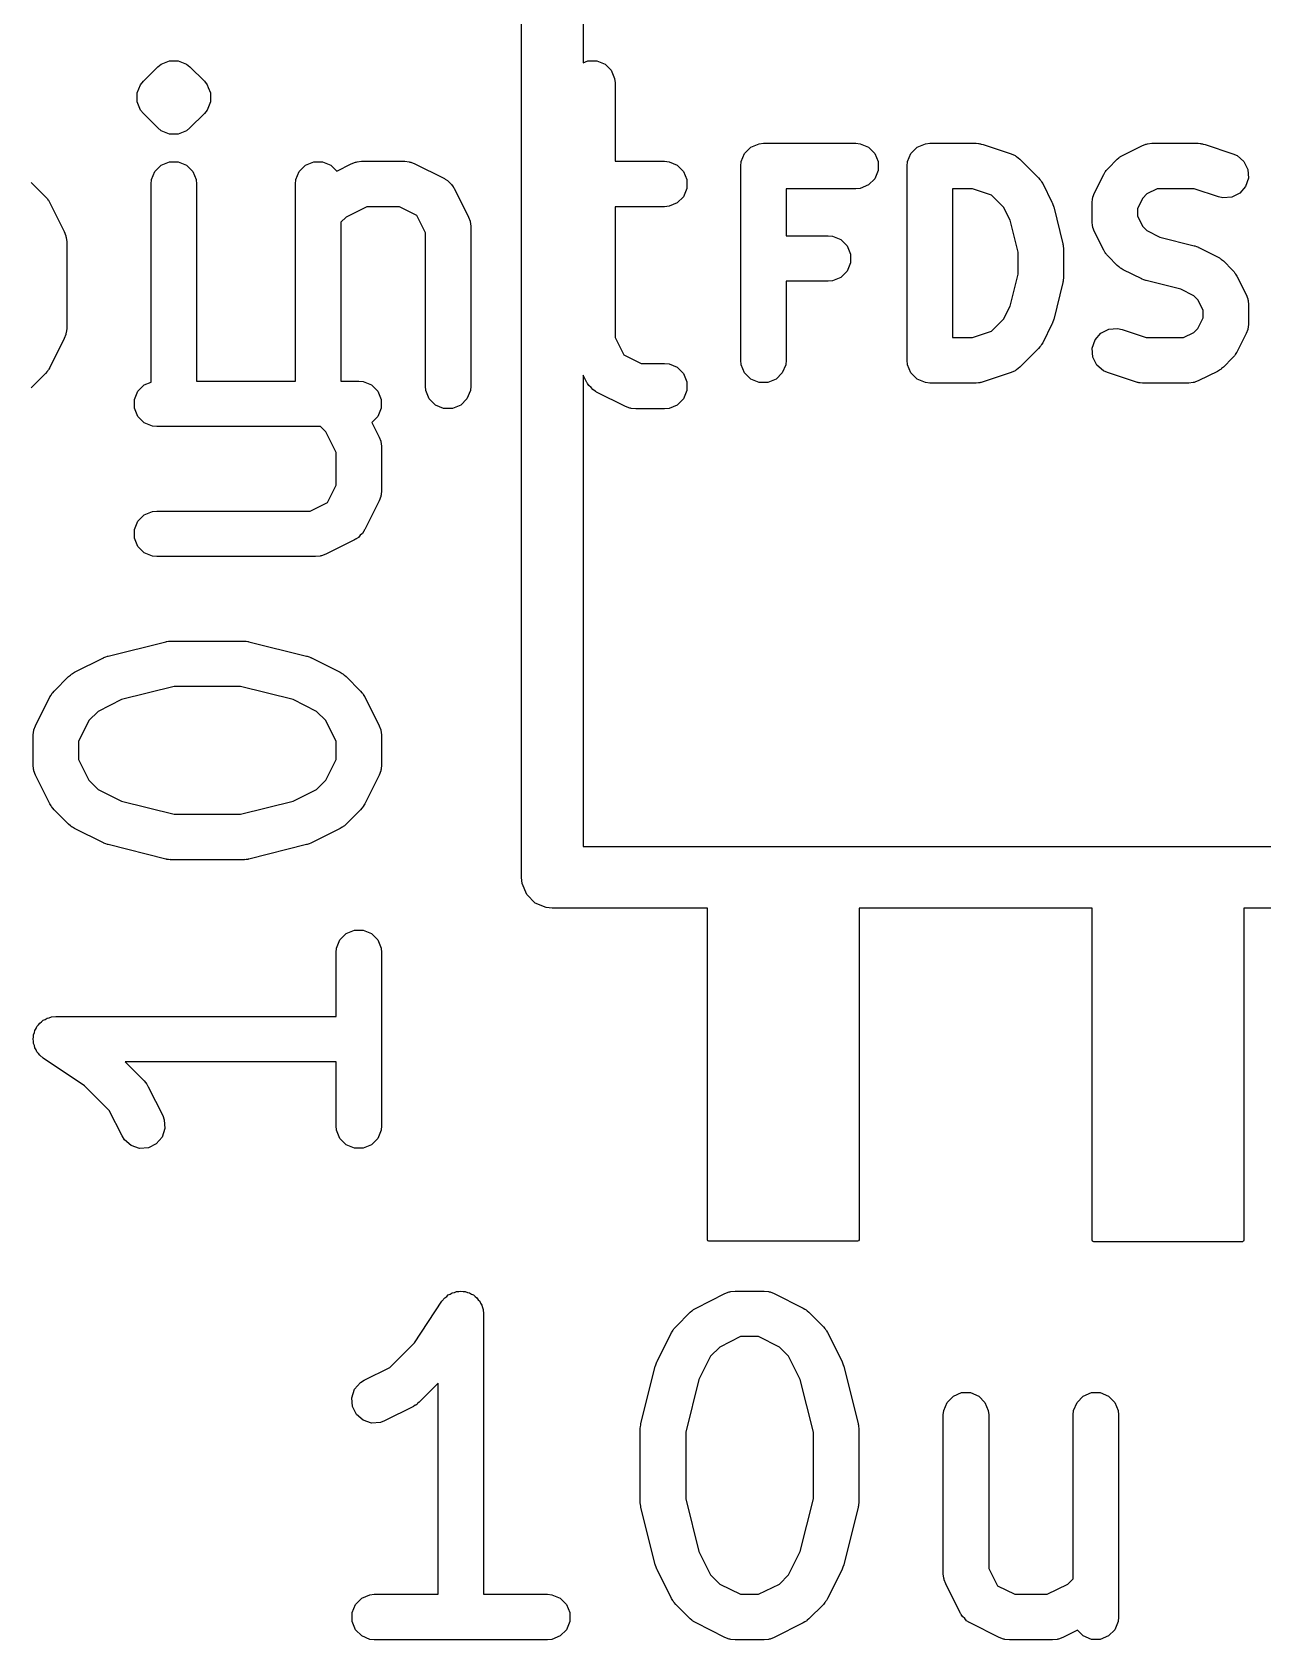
# Model space of a CAD drawing. Extents: x 0.58 to 7.69, y -5.21 to -0.56.
# Drawn here: x 6.1211 to 6.281, y -1.2827 to -1.0739 of the extents above; entities that cross this region are included whole.
import ezdxf

# ---------------------------------------------------------------- set-up
doc = ezdxf.new("R2010")
doc.units = 0
doc.header["$MEASUREMENT"] = 0
doc.layers.add('BLACK', color=7, linetype='CONTINUOUS')

msp = doc.modelspace()

# ---------------------------------------------------------------- linework, layer by layer
at = {"layer": 'BLACK', "linetype": 'CONTINUOUS'}
for p, q in [((6.1847, -1.18366), (6.1847, -1.03366)), ((6.1927, -1.03766), (6.1927, -1.07787)), ((6.13558, -1.08029), (6.13745, -1.07842)), ((6.13745, -1.07842), (6.1379, -1.07805)), ((6.1379, -1.07805), (6.13896, -1.07761)), ((6.13896, -1.07761), (6.14011, -1.07761)), ((6.14011, -1.07761), (6.14011, -1.07761)), ((6.14011, -1.07761), (6.14118, -1.07805)), ((6.14118, -1.07805), (6.14163, -1.07842)), ((6.14163, -1.07842), (6.1435, -1.08029)), ((6.1927, -1.07787), (6.19333, -1.07761)), ((6.19333, -1.07761), (6.19448, -1.07761)), ((6.19448, -1.07761), (6.19555, -1.07805)), ((6.19555, -1.07805), (6.19636, -1.07886)), ((6.19636, -1.07886), (6.1968, -1.07993)), ((6.13477, -1.0818), (6.13521, -1.08074)), ((6.13521, -1.08074), (6.13558, -1.08029)), ((6.1435, -1.08029), (6.14387, -1.08074)), ((6.14387, -1.08074), (6.14401, -1.08108)), ((6.14401, -1.08108), (6.14431, -1.0818)), ((6.1968, -1.07993), (6.19686, -1.0805)), ((6.19686, -1.0805), (6.19686, -1.09068)), ((6.13477, -1.08296), (6.13477, -1.0818)), ((6.13521, -1.08402), (6.13477, -1.08296)), ((6.14431, -1.08296), (6.14387, -1.08402)), ((6.14431, -1.0818), (6.14431, -1.08296)), ((6.13558, -1.08447), (6.13521, -1.08402)), ((6.13745, -1.08634), (6.13558, -1.08447)), ((6.1435, -1.08447), (6.14163, -1.08634)), ((6.14387, -1.08402), (6.1435, -1.08447)), ((6.1379, -1.08671), (6.13745, -1.08634)), ((6.13896, -1.08715), (6.1379, -1.08671)), ((6.14011, -1.08715), (6.13896, -1.08715)), ((6.13896, -1.08715), (6.13896, -1.08715)), ((6.14118, -1.08671), (6.14011, -1.08715)), ((6.14011, -1.08715), (6.14011, -1.08715)), ((6.14163, -1.08634), (6.14118, -1.08671)), ((6.21323, -1.09072), (6.21367, -1.08965)), ((6.21367, -1.08965), (6.21449, -1.08884)), ((6.21449, -1.08884), (6.21555, -1.0884)), ((6.21555, -1.0884), (6.21613, -1.08834)), ((6.21613, -1.08834), (6.22814, -1.08834)), ((6.22814, -1.08834), (6.22871, -1.0884)), ((6.22871, -1.0884), (6.22978, -1.08884)), ((6.22978, -1.08884), (6.23059, -1.08965)), ((6.23059, -1.08965), (6.23103, -1.09072)), ((6.23485, -1.09072), (6.23529, -1.08965)), ((6.23529, -1.08965), (6.23611, -1.08884)), ((6.23611, -1.08884), (6.23717, -1.0884)), ((6.23717, -1.0884), (6.23775, -1.08834)), ((6.23775, -1.08834), (6.24375, -1.08834)), ((6.24375, -1.08834), (6.24405, -1.08837)), ((6.24405, -1.08837), (6.24412, -1.08837)), ((6.24412, -1.08837), (6.24423, -1.08839)), ((6.24423, -1.08839), (6.24433, -1.0884)), ((6.24433, -1.0884), (6.2444, -1.08843)), ((6.2444, -1.08843), (6.24469, -1.08849)), ((6.24469, -1.08849), (6.24829, -1.08969)), ((6.24829, -1.08969), (6.24882, -1.08993)), ((6.26285, -1.08986), (6.26526, -1.08865)), ((6.26526, -1.08865), (6.2658, -1.08845)), ((6.2658, -1.08845), (6.2659, -1.08844)), ((6.2659, -1.08844), (6.266, -1.0884)), ((6.266, -1.0884), (6.26658, -1.08834)), ((6.26658, -1.08834), (6.27258, -1.08834)), ((6.27258, -1.08834), (6.27287, -1.08837)), ((6.27287, -1.08837), (6.27295, -1.08837)), ((6.27295, -1.08837), (6.27305, -1.08839)), ((6.27305, -1.08839), (6.27316, -1.0884)), ((6.27316, -1.0884), (6.27323, -1.08843)), ((6.27323, -1.08843), (6.27352, -1.08849)), ((6.27352, -1.08849), (6.27712, -1.08969)), ((6.27712, -1.08969), (6.27765, -1.08993)), ((6.13708, -1.09199), (6.1379, -1.09117)), ((6.1379, -1.09117), (6.13896, -1.09073)), ((6.13896, -1.09073), (6.14011, -1.09073)), ((6.14011, -1.09073), (6.14118, -1.09117)), ((6.14118, -1.09117), (6.14199, -1.09199)), ((6.15583, -1.09199), (6.15665, -1.09117)), ((6.15665, -1.09117), (6.15771, -1.09073)), ((6.15771, -1.09073), (6.15886, -1.09073)), ((6.15886, -1.09073), (6.15993, -1.09117)), ((6.15993, -1.09117), (6.16069, -1.09194)), ((6.16069, -1.09194), (6.16259, -1.09099)), ((6.16259, -1.09099), (6.16313, -1.09078)), ((6.16313, -1.09078), (6.16324, -1.09077)), ((6.16324, -1.09077), (6.16333, -1.09073)), ((6.16333, -1.09073), (6.16391, -1.09068)), ((6.16391, -1.09068), (6.16954, -1.09068)), ((6.16954, -1.09068), (6.17011, -1.09073)), ((6.17011, -1.09073), (6.17021, -1.09077)), ((6.17021, -1.09077), (6.17031, -1.09078)), ((6.17031, -1.09078), (6.17086, -1.09099)), ((6.17086, -1.09099), (6.17461, -1.09286)), ((6.19686, -1.09068), (6.20328, -1.09068)), ((6.20328, -1.09068), (6.20386, -1.09073)), ((6.20386, -1.09073), (6.20492, -1.09117)), ((6.20492, -1.09117), (6.20574, -1.09199)), ((6.21317, -1.09129), (6.21323, -1.09072)), ((6.21317, -1.11652), (6.21317, -1.09129)), ((6.23103, -1.09072), (6.23103, -1.09187)), ((6.2348, -1.09129), (6.23485, -1.09072)), ((6.2348, -1.11652), (6.2348, -1.09129)), ((6.24882, -1.08993), (6.2489, -1.09)), ((6.2489, -1.09), (6.249, -1.09004)), ((6.249, -1.09004), (6.24945, -1.09041)), ((6.24945, -1.09041), (6.25185, -1.09281)), ((6.2607, -1.09184), (6.26089, -1.09161)), ((6.26089, -1.09161), (6.26209, -1.09041)), ((6.26209, -1.09041), (6.26231, -1.09022)), ((6.26231, -1.09022), (6.26236, -1.09016)), ((6.26236, -1.09016), (6.26245, -1.09011)), ((6.26245, -1.09011), (6.26253, -1.09004)), ((6.26253, -1.09004), (6.26261, -1.09001)), ((6.26261, -1.09001), (6.26285, -1.08986)), ((6.27765, -1.08993), (6.27852, -1.09069)), ((6.27852, -1.09069), (6.27903, -1.09172)), ((6.27903, -1.09172), (6.27912, -1.09287)), ((6.121, -1.09341), (6.12288, -1.09529)), ((6.13659, -1.09363), (6.13664, -1.09305)), ((6.13659, -1.11935), (6.13659, -1.09363)), ((6.13664, -1.09305), (6.13708, -1.09199)), ((6.14199, -1.09199), (6.14243, -1.09305)), ((6.14243, -1.09305), (6.14249, -1.09363)), ((6.14249, -1.09363), (6.14249, -1.11923)), ((6.15533, -1.09363), (6.15539, -1.09305)), ((6.15533, -1.11923), (6.15533, -1.09363)), ((6.15539, -1.09305), (6.15583, -1.09199)), ((6.17461, -1.09286), (6.1747, -1.09292)), ((6.1747, -1.09292), (6.17475, -1.09294)), ((6.17475, -1.09294), (6.1748, -1.09299)), ((6.1748, -1.09299), (6.17509, -1.09317)), ((6.17509, -1.09317), (6.17534, -1.09345)), ((6.17534, -1.09345), (6.17562, -1.09369)), ((6.17562, -1.09369), (6.1758, -1.09398)), ((6.20574, -1.09199), (6.20618, -1.09305)), ((6.20618, -1.09305), (6.20618, -1.0942)), ((6.22978, -1.09375), (6.22871, -1.09419)), ((6.23059, -1.09294), (6.22978, -1.09375)), ((6.23103, -1.09187), (6.23059, -1.09294)), ((6.25185, -1.09281), (6.25203, -1.09304)), ((6.25203, -1.09304), (6.25209, -1.09309)), ((6.25209, -1.09309), (6.25215, -1.09318)), ((6.25215, -1.09318), (6.25222, -1.09326)), ((6.25222, -1.09326), (6.25225, -1.09333)), ((6.25225, -1.09333), (6.2524, -1.09358)), ((6.2524, -1.09358), (6.2536, -1.09598)), ((6.25913, -1.09478), (6.26033, -1.09238)), ((6.26033, -1.09238), (6.26049, -1.09213)), ((6.26049, -1.09213), (6.26052, -1.09206)), ((6.26052, -1.09206), (6.26058, -1.09198)), ((6.26058, -1.09198), (6.26064, -1.09189)), ((6.26064, -1.09189), (6.2607, -1.09184)), ((6.27912, -1.09287), (6.27875, -1.09396)), ((6.12288, -1.09529), (6.12306, -1.09552)), ((6.12306, -1.09552), (6.12312, -1.09557)), ((6.12312, -1.09557), (6.12318, -1.09566)), ((6.12318, -1.09566), (6.12325, -1.09574)), ((6.12325, -1.09574), (6.12328, -1.09581)), ((6.12328, -1.09581), (6.12343, -1.09606)), ((6.1758, -1.09398), (6.17585, -1.09404)), ((6.17585, -1.09404), (6.17586, -1.09409)), ((6.17586, -1.09409), (6.17593, -1.09418)), ((6.17593, -1.09418), (6.1778, -1.09793)), ((6.20574, -1.09527), (6.20492, -1.09608)), ((6.20618, -1.0942), (6.20574, -1.09527)), ((6.22814, -1.09425), (6.21908, -1.09425)), ((6.21908, -1.09425), (6.21908, -1.10035)), ((6.22871, -1.09419), (6.22814, -1.09425)), ((6.24327, -1.09425), (6.2407, -1.09425)), ((6.2407, -1.09425), (6.2407, -1.11357)), ((6.24576, -1.09508), (6.24327, -1.09425)), ((6.24733, -1.09665), (6.24576, -1.09508)), ((6.2536, -1.09598), (6.25362, -1.09602)), ((6.25882, -1.0961), (6.25888, -1.09552)), ((6.25888, -1.09552), (6.25892, -1.09543)), ((6.25892, -1.09532), (6.25913, -1.09478)), ((6.25892, -1.09543), (6.25892, -1.09532)), ((6.2654, -1.09545), (6.26472, -1.0968)), ((6.26592, -1.09492), (6.2654, -1.09545)), ((6.26727, -1.09425), (6.26592, -1.09492)), ((6.2721, -1.09425), (6.26727, -1.09425)), ((6.27525, -1.0953), (6.2721, -1.09425)), ((6.27582, -1.09543), (6.27525, -1.0953)), ((6.27697, -1.09534), (6.27582, -1.09543)), ((6.278, -1.09483), (6.27697, -1.09534)), ((6.27875, -1.09396), (6.278, -1.09483)), ((6.12343, -1.09606), (6.12531, -1.09981)), ((6.16191, -1.09793), (6.16124, -1.0986)), ((6.16461, -1.09658), (6.16191, -1.09793)), ((6.16884, -1.09658), (6.16461, -1.09658)), ((6.17108, -1.0977), (6.16884, -1.09658)), ((6.17221, -1.09995), (6.17108, -1.0977)), ((6.1778, -1.09793), (6.17801, -1.09847)), ((6.20328, -1.09658), (6.19686, -1.09658)), ((6.19686, -1.09658), (6.19686, -1.11355)), ((6.20386, -1.09652), (6.20328, -1.09658)), ((6.20492, -1.09608), (6.20386, -1.09652)), ((6.24818, -1.09833), (6.24733, -1.09665)), ((6.25362, -1.09602), (6.25363, -1.09604)), ((6.25363, -1.09604), (6.25372, -1.09628)), ((6.25372, -1.09628), (6.25381, -1.09652)), ((6.25381, -1.09652), (6.25381, -1.09654)), ((6.25381, -1.09654), (6.25383, -1.09658)), ((6.25383, -1.09658), (6.25503, -1.10139)), ((6.25882, -1.0985), (6.25882, -1.0961)), ((6.26472, -1.0968), (6.26472, -1.0978)), ((6.26472, -1.0978), (6.2654, -1.09916)), ((6.12531, -1.09981), (6.12551, -1.10035)), ((6.16124, -1.0986), (6.16124, -1.11923)), ((6.17221, -1.11987), (6.17221, -1.09995)), ((6.17801, -1.09847), (6.17801, -1.09858)), ((6.17801, -1.09858), (6.17806, -1.09868)), ((6.17806, -1.09868), (6.17811, -1.09925)), ((6.17811, -1.09925), (6.17811, -1.11987)), ((6.24921, -1.10247), (6.24818, -1.09833)), ((6.25888, -1.09908), (6.25882, -1.0985)), ((6.25892, -1.09918), (6.25888, -1.09908)), ((6.25892, -1.09928), (6.25892, -1.09918)), ((6.25913, -1.09982), (6.25892, -1.09928)), ((6.26033, -1.10223), (6.25913, -1.09982)), ((6.2654, -1.09916), (6.26592, -1.09968)), ((6.26592, -1.09968), (6.26761, -1.10052)), ((6.12551, -1.10035), (6.12552, -1.10045)), ((6.12552, -1.10045), (6.12556, -1.10055)), ((6.12556, -1.10055), (6.12562, -1.10113)), ((6.12562, -1.10113), (6.12562, -1.11238)), ((6.21908, -1.10035), (6.22453, -1.10035)), ((6.22453, -1.10035), (6.22511, -1.10041)), ((6.22511, -1.10041), (6.22618, -1.10085)), ((6.22618, -1.10085), (6.22699, -1.10167)), ((6.22699, -1.10167), (6.22743, -1.10273)), ((6.25503, -1.10139), (6.25504, -1.10149)), ((6.25504, -1.10149), (6.25506, -1.10153)), ((6.25506, -1.10153), (6.25508, -1.10175)), ((6.25508, -1.10175), (6.25511, -1.10196)), ((6.25511, -1.10196), (6.25511, -1.10201)), ((6.25511, -1.10201), (6.25512, -1.10211)), ((6.25512, -1.10211), (6.25512, -1.10571)), ((6.26049, -1.10247), (6.26033, -1.10223)), ((6.26761, -1.10052), (6.2721, -1.10164)), ((6.2721, -1.10164), (6.27214, -1.10166)), ((6.27214, -1.10166), (6.27216, -1.10166)), ((6.27216, -1.10166), (6.2724, -1.10175)), ((6.2724, -1.10175), (6.27264, -1.10184)), ((6.27264, -1.10184), (6.27266, -1.10185)), ((6.27266, -1.10185), (6.2727, -1.10187)), ((6.2727, -1.10187), (6.2751, -1.10307)), ((6.22743, -1.10388), (6.22699, -1.10495)), ((6.22743, -1.10273), (6.22743, -1.10388)), ((6.24921, -1.10535), (6.24921, -1.10247)), ((6.26052, -1.10254), (6.26049, -1.10247)), ((6.26058, -1.10263), (6.26052, -1.10254)), ((6.26064, -1.10271), (6.26058, -1.10263)), ((6.2607, -1.10277), (6.26064, -1.10271)), ((6.26089, -1.10299), (6.2607, -1.10277)), ((6.26209, -1.10419), (6.26089, -1.10299)), ((6.26231, -1.10438), (6.26209, -1.10419)), ((6.2751, -1.10307), (6.27535, -1.10322)), ((6.27535, -1.10322), (6.27542, -1.10325)), ((6.27542, -1.10325), (6.27551, -1.10332)), ((6.27551, -1.10332), (6.27559, -1.10338)), ((6.27559, -1.10338), (6.27565, -1.10344)), ((6.27565, -1.10344), (6.27587, -1.10362)), ((6.27587, -1.10362), (6.27707, -1.10482)), ((6.22453, -1.10626), (6.21908, -1.10626)), ((6.21908, -1.10626), (6.21908, -1.11652)), ((6.22511, -1.1062), (6.22453, -1.10626)), ((6.22618, -1.10576), (6.22511, -1.1062)), ((6.22699, -1.10495), (6.22618, -1.10576)), ((6.24818, -1.10948), (6.24921, -1.10535)), ((6.25503, -1.10643), (6.25383, -1.11123)), ((6.25504, -1.10633), (6.25503, -1.10643)), ((6.25506, -1.10629), (6.25504, -1.10633)), ((6.25508, -1.10607), (6.25506, -1.10629)), ((6.25511, -1.10585), (6.25508, -1.10607)), ((6.25512, -1.10571), (6.25511, -1.10581)), ((6.25511, -1.10581), (6.25511, -1.10585)), ((6.26236, -1.10444), (6.26231, -1.10438)), ((6.26245, -1.10449), (6.26236, -1.10444)), ((6.26253, -1.10456), (6.26245, -1.10449)), ((6.26261, -1.10459), (6.26253, -1.10456)), ((6.26285, -1.10475), (6.26261, -1.10459)), ((6.26526, -1.10595), (6.26285, -1.10475)), ((6.2653, -1.10596), (6.26526, -1.10595)), ((6.26532, -1.10598), (6.2653, -1.10596)), ((6.26556, -1.10606), (6.26532, -1.10598)), ((6.2658, -1.10615), (6.26556, -1.10606)), ((6.26582, -1.10616), (6.2658, -1.10615)), ((6.26586, -1.10617), (6.26582, -1.10616)), ((6.27035, -1.10729), (6.26586, -1.10617)), ((6.27707, -1.10482), (6.27726, -1.10505)), ((6.27726, -1.10505), (6.27732, -1.1051)), ((6.27732, -1.1051), (6.27737, -1.10519)), ((6.27737, -1.10519), (6.27744, -1.10527)), ((6.27744, -1.10527), (6.27747, -1.10534)), ((6.27747, -1.10534), (6.27763, -1.10559)), ((6.27763, -1.10559), (6.27883, -1.10799)), ((6.27203, -1.10814), (6.27035, -1.10729)), ((6.27256, -1.10866), (6.27203, -1.10814)), ((6.27883, -1.10799), (6.27903, -1.10853)), ((6.27903, -1.10853), (6.27904, -1.10864)), ((6.24733, -1.11117), (6.24818, -1.10948)), ((6.27323, -1.11001), (6.27256, -1.10866)), ((6.27323, -1.11102), (6.27323, -1.11001)), ((6.27904, -1.10864), (6.27908, -1.10874)), ((6.27908, -1.10874), (6.27914, -1.10931)), ((6.27914, -1.10931), (6.27914, -1.11172)), ((6.12562, -1.11238), (6.12556, -1.11295)), ((6.24576, -1.11274), (6.24733, -1.11117)), ((6.2536, -1.11183), (6.2524, -1.11424)), ((6.25362, -1.11179), (6.2536, -1.11183)), ((6.25363, -1.11178), (6.25362, -1.11179)), ((6.25372, -1.11153), (6.25363, -1.11178)), ((6.25381, -1.11129), (6.25372, -1.11153)), ((6.25383, -1.11123), (6.25381, -1.11127)), ((6.25381, -1.11127), (6.25381, -1.11129)), ((6.25996, -1.11299), (6.26099, -1.11247)), ((6.26099, -1.11247), (6.26214, -1.11239)), ((6.26214, -1.11239), (6.26271, -1.11252)), ((6.26271, -1.11252), (6.26585, -1.11357)), ((6.27203, -1.11289), (6.27256, -1.11237)), ((6.27256, -1.11237), (6.27323, -1.11102)), ((6.27903, -1.1125), (6.27883, -1.11304)), ((6.27904, -1.11239), (6.27903, -1.1125)), ((6.27908, -1.11229), (6.27904, -1.11239)), ((6.27914, -1.11172), (6.27908, -1.11229)), ((6.12531, -1.1137), (6.12343, -1.11745)), ((6.12551, -1.11316), (6.12531, -1.1137)), ((6.12552, -1.11305), (6.12551, -1.11316)), ((6.12556, -1.11295), (6.12552, -1.11305)), ((6.19686, -1.11355), (6.19798, -1.1158)), ((6.2407, -1.11357), (6.24327, -1.11357)), ((6.24327, -1.11357), (6.24576, -1.11274)), ((6.25203, -1.11478), (6.25185, -1.115)), ((6.25209, -1.11473), (6.25203, -1.11478)), ((6.25215, -1.11464), (6.25209, -1.11473)), ((6.25222, -1.11456), (6.25215, -1.11464)), ((6.25225, -1.11448), (6.25222, -1.11456)), ((6.2524, -1.11424), (6.25225, -1.11448)), ((6.25884, -1.11495), (6.25921, -1.11386)), ((6.25921, -1.11386), (6.25996, -1.11299)), ((6.26585, -1.11357), (6.27068, -1.11357)), ((6.27068, -1.11357), (6.27203, -1.11289)), ((6.27883, -1.11304), (6.27763, -1.11544)), ((6.19798, -1.1158), (6.20023, -1.11692)), ((6.21323, -1.1171), (6.21317, -1.11652)), ((6.21908, -1.11652), (6.21902, -1.1171)), ((6.23485, -1.1171), (6.2348, -1.11652)), ((6.25185, -1.115), (6.24945, -1.11741)), ((6.25892, -1.1161), (6.25884, -1.11495)), ((6.25944, -1.11713), (6.25892, -1.1161)), ((6.27707, -1.11621), (6.27587, -1.11741)), ((6.27726, -1.11598), (6.27707, -1.11621)), ((6.27732, -1.11593), (6.27726, -1.11598)), ((6.27737, -1.11584), (6.27732, -1.11593)), ((6.27744, -1.11576), (6.27737, -1.11584)), ((6.27747, -1.11569), (6.27744, -1.11576)), ((6.27763, -1.11544), (6.27747, -1.11569)), ((6.12288, -1.11821), (6.121, -1.12009)), ((6.12306, -1.11799), (6.12288, -1.11821)), ((6.12312, -1.11794), (6.12306, -1.11799)), ((6.12318, -1.11785), (6.12312, -1.11794)), ((6.12325, -1.11777), (6.12318, -1.11785)), ((6.12328, -1.11769), (6.12325, -1.11777)), ((6.12343, -1.11745), (6.12328, -1.11769)), ((6.19314, -1.11932), (6.1927, -1.11844)), ((6.1927, -1.11844), (6.1927, -1.17966)), ((6.20023, -1.11692), (6.20328, -1.11692)), ((6.20328, -1.11692), (6.20386, -1.11698)), ((6.20386, -1.11698), (6.20492, -1.11742)), ((6.20492, -1.11742), (6.20574, -1.11823)), ((6.20574, -1.11823), (6.20618, -1.1193)), ((6.21367, -1.11816), (6.21323, -1.1171)), ((6.21449, -1.11898), (6.21367, -1.11816)), ((6.21858, -1.11816), (6.21777, -1.11898)), ((6.21902, -1.1171), (6.21858, -1.11816)), ((6.23529, -1.11816), (6.23485, -1.1171)), ((6.23611, -1.11898), (6.23529, -1.11816)), ((6.24829, -1.11812), (6.24469, -1.11932)), ((6.24882, -1.11788), (6.24829, -1.11812)), ((6.2489, -1.11781), (6.24882, -1.11788)), ((6.249, -1.11777), (6.2489, -1.11781)), ((6.24945, -1.11741), (6.249, -1.11777)), ((6.26031, -1.11788), (6.25944, -1.11713)), ((6.26084, -1.11812), (6.26031, -1.11788)), ((6.26444, -1.11932), (6.26084, -1.11812)), ((6.2751, -1.11796), (6.2727, -1.11916)), ((6.27535, -1.1178), (6.2751, -1.11796)), ((6.27542, -1.11777), (6.27535, -1.1178)), ((6.27551, -1.11771), (6.27542, -1.11777)), ((6.27559, -1.11765), (6.27551, -1.11771)), ((6.27565, -1.11759), (6.27559, -1.11765)), ((6.27587, -1.11741), (6.27565, -1.11759)), ((6.13443, -1.1216), (6.13487, -1.12054)), ((6.13487, -1.12054), (6.13569, -1.11972)), ((6.13569, -1.11972), (6.13659, -1.11935)), ((6.14249, -1.11923), (6.15533, -1.11923)), ((6.16124, -1.11923), (6.16358, -1.11923)), ((6.16358, -1.11923), (6.16415, -1.11928)), ((6.16415, -1.11928), (6.16522, -1.11972)), ((6.16522, -1.11972), (6.16603, -1.12054)), ((6.16603, -1.12054), (6.16647, -1.1216)), ((6.17226, -1.12045), (6.17221, -1.11987)), ((6.1727, -1.12152), (6.17226, -1.12045)), ((6.17806, -1.12045), (6.17761, -1.12152)), ((6.17811, -1.11987), (6.17806, -1.12045)), ((6.1932, -1.11942), (6.19314, -1.11932)), ((6.19322, -1.11946), (6.1932, -1.11942)), ((6.19327, -1.11952), (6.19322, -1.11946)), ((6.19345, -1.11981), (6.19327, -1.11952)), ((6.19373, -1.12005), (6.19345, -1.11981)), ((6.19397, -1.12033), (6.19373, -1.12005)), ((6.19426, -1.12052), (6.19397, -1.12033)), ((6.19432, -1.12057), (6.19426, -1.12052)), ((6.19436, -1.12058), (6.19432, -1.12057)), ((6.19446, -1.12064), (6.19436, -1.12058)), ((6.19821, -1.12252), (6.19446, -1.12064)), ((6.20618, -1.12045), (6.20574, -1.12152)), ((6.20618, -1.1193), (6.20618, -1.12045)), ((6.21555, -1.11942), (6.21449, -1.11898)), ((6.2167, -1.11942), (6.21555, -1.11942)), ((6.21777, -1.11898), (6.2167, -1.11942)), ((6.23717, -1.11942), (6.23611, -1.11898)), ((6.23775, -1.11947), (6.23717, -1.11942)), ((6.24375, -1.11947), (6.23775, -1.11947)), ((6.24405, -1.11944), (6.24375, -1.11947)), ((6.24412, -1.11945), (6.24405, -1.11944)), ((6.24423, -1.11943), (6.24412, -1.11945)), ((6.24433, -1.11942), (6.24423, -1.11943)), ((6.2444, -1.11939), (6.24433, -1.11942)), ((6.24469, -1.11932), (6.2444, -1.11939)), ((6.26473, -1.11939), (6.26444, -1.11932)), ((6.2648, -1.11942), (6.26473, -1.11939)), ((6.2649, -1.11943), (6.2648, -1.11942)), ((6.26501, -1.11945), (6.2649, -1.11943)), ((6.26508, -1.11944), (6.26501, -1.11945)), ((6.26538, -1.11947), (6.26508, -1.11944)), ((6.27138, -1.11947), (6.26538, -1.11947)), ((6.27196, -1.11942), (6.27138, -1.11947)), ((6.27206, -1.11938), (6.27196, -1.11942)), ((6.27216, -1.11937), (6.27206, -1.11938)), ((6.2727, -1.11916), (6.27216, -1.11937)), ((6.13443, -1.12275), (6.13443, -1.1216)), ((6.13487, -1.12382), (6.13443, -1.12275)), ((6.16647, -1.12275), (6.16603, -1.12382)), ((6.16647, -1.1216), (6.16647, -1.12275)), ((6.17352, -1.12233), (6.1727, -1.12152)), ((6.17458, -1.12277), (6.17352, -1.12233)), ((6.17574, -1.12277), (6.17458, -1.12277)), ((6.1768, -1.12233), (6.17574, -1.12277)), ((6.17761, -1.12152), (6.1768, -1.12233)), ((6.19875, -1.12272), (6.19821, -1.12252)), ((6.19886, -1.12273), (6.19875, -1.12272)), ((6.19896, -1.12277), (6.19886, -1.12273)), ((6.19953, -1.12283), (6.19896, -1.12277)), ((6.20328, -1.12283), (6.19953, -1.12283)), ((6.20386, -1.12277), (6.20328, -1.12283)), ((6.20492, -1.12233), (6.20386, -1.12277)), ((6.20574, -1.12152), (6.20492, -1.12233)), ((6.13569, -1.12463), (6.13487, -1.12382)), ((6.13675, -1.12507), (6.13569, -1.12463)), ((6.13733, -1.12513), (6.13675, -1.12507)), ((6.1586, -1.12513), (6.13733, -1.12513)), ((6.15927, -1.1258), (6.1586, -1.12513)), ((6.16603, -1.12382), (6.16527, -1.12458)), ((6.16527, -1.12458), (6.16622, -1.12648)), ((6.16062, -1.1285), (6.15927, -1.1258)), ((6.16622, -1.12648), (6.16642, -1.12702)), ((6.16642, -1.12702), (6.16643, -1.12713)), ((6.16643, -1.12713), (6.16647, -1.12723)), ((6.16647, -1.12723), (6.16653, -1.1278)), ((6.16062, -1.13273), (6.16062, -1.1285)), ((6.16653, -1.1278), (6.16653, -1.13343)), ((6.1595, -1.13498), (6.16062, -1.13273)), ((6.16653, -1.13343), (6.16647, -1.134)), ((6.15725, -1.1361), (6.1595, -1.13498)), ((6.16622, -1.13475), (6.16434, -1.1385)), ((6.16642, -1.13421), (6.16622, -1.13475)), ((6.16643, -1.1341), (6.16642, -1.13421)), ((6.16647, -1.134), (6.16643, -1.1341)), ((6.13443, -1.13848), (6.13487, -1.13741)), ((6.13487, -1.13741), (6.13569, -1.1366)), ((6.13569, -1.1366), (6.13675, -1.13616)), ((6.13675, -1.13616), (6.13733, -1.1361)), ((6.13733, -1.1361), (6.15725, -1.1361)), ((6.13443, -1.13963), (6.13443, -1.13848)), ((6.13487, -1.14069), (6.13443, -1.13963)), ((6.16302, -1.13982), (6.15927, -1.14169)), ((6.16312, -1.13976), (6.16302, -1.13982)), ((6.16316, -1.13974), (6.16312, -1.13976)), ((6.16322, -1.13969), (6.16316, -1.13974)), ((6.16351, -1.13951), (6.16322, -1.13969)), ((6.16375, -1.13923), (6.16351, -1.13951)), ((6.16403, -1.13899), (6.16375, -1.13923)), ((6.16422, -1.1387), (6.16403, -1.13899)), ((6.16427, -1.13864), (6.16422, -1.1387)), ((6.16428, -1.13859), (6.16427, -1.13864)), ((6.16434, -1.1385), (6.16428, -1.13859)), ((6.13569, -1.14151), (6.13487, -1.14069)), ((6.13675, -1.14195), (6.13569, -1.14151)), ((6.15863, -1.14191), (6.15853, -1.14195)), ((6.15873, -1.1419), (6.15863, -1.14191)), ((6.15927, -1.14169), (6.15873, -1.1419)), ((6.13733, -1.142), (6.13675, -1.14195)), ((6.15795, -1.142), (6.13733, -1.142)), ((6.15853, -1.14195), (6.15795, -1.142)), ((6.13099, -1.15493), (6.13849, -1.15306)), ((6.13849, -1.15306), (6.13859, -1.15304)), ((6.13859, -1.15304), (6.13863, -1.15303)), ((6.13863, -1.15303), (6.13884, -1.15301)), ((6.13884, -1.15301), (6.13906, -1.15298)), ((6.13906, -1.15298), (6.1391, -1.15298)), ((6.1391, -1.15298), (6.1392, -1.15297)), ((6.1392, -1.15297), (6.14858, -1.15297)), ((6.14858, -1.15297), (6.14868, -1.15298)), ((6.14868, -1.15298), (6.14872, -1.15298)), ((6.14872, -1.15298), (6.14894, -1.15301)), ((6.14894, -1.15301), (6.14915, -1.15303)), ((6.14915, -1.15303), (6.14919, -1.15304)), ((6.14919, -1.15304), (6.14929, -1.15306)), ((6.14929, -1.15306), (6.15679, -1.15493)), ((6.12663, -1.15703), (6.13038, -1.15516)), ((6.13038, -1.15516), (6.13043, -1.15514)), ((6.13043, -1.15514), (6.13044, -1.15513)), ((6.13044, -1.15513), (6.13068, -1.15504)), ((6.13068, -1.15504), (6.13092, -1.15495)), ((6.13092, -1.15495), (6.13095, -1.15495)), ((6.13095, -1.15495), (6.13099, -1.15493)), ((6.15679, -1.15493), (6.15684, -1.15495)), ((6.15684, -1.15495), (6.15686, -1.15495)), ((6.15686, -1.15495), (6.1571, -1.15504)), ((6.1571, -1.15504), (6.15734, -1.15513)), ((6.15734, -1.15513), (6.15735, -1.15514)), ((6.15735, -1.15514), (6.1574, -1.15516)), ((6.1574, -1.15516), (6.16115, -1.15703)), ((6.12399, -1.15946), (6.12587, -1.15759)), ((6.12587, -1.15759), (6.12609, -1.1574)), ((6.12609, -1.1574), (6.12614, -1.15734)), ((6.12614, -1.15734), (6.12623, -1.15729)), ((6.12623, -1.15729), (6.12631, -1.15722)), ((6.12631, -1.15722), (6.12639, -1.15719)), ((6.12639, -1.15719), (6.12663, -1.15703)), ((6.16115, -1.15703), (6.16139, -1.15719)), ((6.16139, -1.15719), (6.16147, -1.15722)), ((6.16147, -1.15722), (6.16155, -1.15729)), ((6.16155, -1.15729), (6.16164, -1.15734)), ((6.16164, -1.15734), (6.16169, -1.1574)), ((6.16169, -1.1574), (6.16191, -1.15759)), ((6.16191, -1.15759), (6.16379, -1.15946)), ((6.12156, -1.16398), (6.12344, -1.16023)), ((6.12344, -1.16023), (6.1236, -1.15998)), ((6.1236, -1.15998), (6.12363, -1.15991)), ((6.12363, -1.15991), (6.12369, -1.15983)), ((6.12369, -1.15983), (6.12375, -1.15974)), ((6.12375, -1.15974), (6.12381, -1.15969)), ((6.12381, -1.15969), (6.12399, -1.15946)), ((6.13274, -1.16058), (6.1297, -1.1621)), ((6.13957, -1.15888), (6.13274, -1.16058)), ((6.14821, -1.15888), (6.13957, -1.15888)), ((6.15505, -1.16058), (6.14821, -1.15888)), ((6.15808, -1.1621), (6.15505, -1.16058)), ((6.16379, -1.15946), (6.16397, -1.15969)), ((6.16397, -1.15969), (6.16403, -1.15974)), ((6.16403, -1.15974), (6.16409, -1.15983)), ((6.16409, -1.15983), (6.16416, -1.15991)), ((6.16416, -1.15991), (6.16419, -1.15998)), ((6.16419, -1.15998), (6.16434, -1.16023)), ((6.16434, -1.16023), (6.16622, -1.16398)), ((6.1297, -1.1621), (6.12851, -1.1633)), ((6.15927, -1.1633), (6.15808, -1.1621)), ((6.12125, -1.1653), (6.12131, -1.16472)), ((6.12131, -1.16472), (6.12135, -1.16462)), ((6.12135, -1.16462), (6.12136, -1.16452)), ((6.12136, -1.16452), (6.12156, -1.16398)), ((6.12851, -1.1633), (6.12716, -1.166)), ((6.16062, -1.166), (6.15927, -1.1633)), ((6.16622, -1.16398), (6.16642, -1.16452)), ((6.16642, -1.16452), (6.16643, -1.16462)), ((6.16643, -1.16462), (6.16647, -1.16472)), ((6.16647, -1.16472), (6.16653, -1.1653)), ((6.12125, -1.16905), (6.12125, -1.1653)), ((6.12716, -1.166), (6.12716, -1.16835)), ((6.16062, -1.16835), (6.16062, -1.166)), ((6.16653, -1.1653), (6.16653, -1.16905)), ((6.12131, -1.16962), (6.12125, -1.16905)), ((6.12716, -1.16835), (6.12851, -1.17105)), ((6.15927, -1.17105), (6.16062, -1.16835)), ((6.16653, -1.16905), (6.16647, -1.16962)), ((6.12135, -1.16972), (6.12131, -1.16962)), ((6.12136, -1.16983), (6.12135, -1.16972)), ((6.12156, -1.17037), (6.12136, -1.16983)), ((6.12344, -1.17412), (6.12156, -1.17037)), ((6.12851, -1.17105), (6.1297, -1.17225)), ((6.15808, -1.17225), (6.15927, -1.17105)), ((6.16622, -1.17037), (6.16434, -1.17412)), ((6.16642, -1.16983), (6.16622, -1.17037)), ((6.16643, -1.16972), (6.16642, -1.16983)), ((6.16647, -1.16962), (6.16643, -1.16972)), ((6.1297, -1.17225), (6.13274, -1.17376)), ((6.15505, -1.17376), (6.15808, -1.17225)), ((6.1236, -1.17437), (6.12344, -1.17412)), ((6.12363, -1.17444), (6.1236, -1.17437)), ((6.12369, -1.17452), (6.12363, -1.17444)), ((6.12375, -1.17461), (6.12369, -1.17452)), ((6.12381, -1.17466), (6.12375, -1.17461)), ((6.12399, -1.17489), (6.12381, -1.17466)), ((6.12587, -1.17676), (6.12399, -1.17489)), ((6.13274, -1.17376), (6.13957, -1.17547)), ((6.14821, -1.17547), (6.15505, -1.17376)), ((6.16379, -1.17489), (6.16191, -1.17676)), ((6.16397, -1.17466), (6.16379, -1.17489)), ((6.16403, -1.17461), (6.16397, -1.17466)), ((6.16409, -1.17452), (6.16403, -1.17461)), ((6.16416, -1.17444), (6.16409, -1.17452)), ((6.16419, -1.17437), (6.16416, -1.17444)), ((6.16434, -1.17412), (6.16419, -1.17437)), ((6.12609, -1.17695), (6.12587, -1.17676)), ((6.12614, -1.177), (6.12609, -1.17695)), ((6.12623, -1.17706), (6.12614, -1.177)), ((6.12631, -1.17713), (6.12623, -1.17706)), ((6.12639, -1.17716), (6.12631, -1.17713)), ((6.12663, -1.17731), (6.12639, -1.17716)), ((6.13038, -1.17919), (6.12663, -1.17731)), ((6.13957, -1.17547), (6.14821, -1.17547)), ((6.16115, -1.17731), (6.1574, -1.17919)), ((6.16139, -1.17716), (6.16115, -1.17731)), ((6.16147, -1.17713), (6.16139, -1.17716)), ((6.16155, -1.17706), (6.16147, -1.17713)), ((6.16164, -1.177), (6.16155, -1.17706)), ((6.16169, -1.17695), (6.16164, -1.177)), ((6.16191, -1.17676), (6.16169, -1.17695)), ((6.13043, -1.1792), (6.13038, -1.17919)), ((6.13044, -1.17922), (6.13043, -1.1792)), ((6.13068, -1.1793), (6.13044, -1.17922)), ((6.13092, -1.17939), (6.13068, -1.1793)), ((6.13095, -1.1794), (6.13092, -1.17939)), ((6.13099, -1.17941), (6.13095, -1.1794)), ((6.13849, -1.18129), (6.13099, -1.17941)), ((6.15679, -1.17941), (6.14929, -1.18129)), ((6.15684, -1.1794), (6.15679, -1.17941)), ((6.15686, -1.17939), (6.15684, -1.1794)), ((6.1571, -1.1793), (6.15686, -1.17939)), ((6.15734, -1.17922), (6.1571, -1.1793)), ((6.15735, -1.1792), (6.15734, -1.17922)), ((6.1574, -1.17919), (6.15735, -1.1792)), ((6.13859, -1.1813), (6.13849, -1.18129)), ((6.13863, -1.18132), (6.13859, -1.1813)), ((6.13884, -1.18134), (6.13863, -1.18132)), ((6.13906, -1.18137), (6.13884, -1.18134)), ((6.1391, -1.18136), (6.13906, -1.18137)), ((6.1392, -1.18137), (6.1391, -1.18136)), ((6.14858, -1.18137), (6.1392, -1.18137)), ((6.14868, -1.18136), (6.14858, -1.18137)), ((6.14872, -1.18137), (6.14868, -1.18136)), ((6.14894, -1.18134), (6.14872, -1.18137)), ((6.14915, -1.18132), (6.14894, -1.18134)), ((6.14919, -1.1813), (6.14915, -1.18132)), ((6.14929, -1.18129), (6.14919, -1.1813)), ((6.1927, -1.17966), (6.3947, -1.17966)), ((6.18478, -1.18444), (6.1847, -1.18366)), ((6.18537, -1.18588), (6.18478, -1.18444)), ((6.18648, -1.18699), (6.18537, -1.18588)), ((6.18792, -1.18758), (6.18648, -1.18699)), ((6.1887, -1.18766), (6.18792, -1.18758)), ((6.20885, -1.18766), (6.1887, -1.18766)), ((6.20885, -1.23071), (6.20885, -1.18766)), ((6.25884, -1.18766), (6.22855, -1.18766)), ((6.22855, -1.18766), (6.22855, -1.23071)), ((6.25884, -1.23078), (6.25884, -1.18766)), ((6.30888, -1.18766), (6.27855, -1.18766)), ((6.27855, -1.18766), (6.27855, -1.23078)), ((6.16068, -1.19284), (6.16112, -1.19178)), ((6.16112, -1.19178), (6.16194, -1.19096)), ((6.16194, -1.19096), (6.163, -1.19052)), ((6.163, -1.19052), (6.16415, -1.19052)), ((6.16415, -1.19052), (6.16522, -1.19096)), ((6.16522, -1.19096), (6.16603, -1.19178)), ((6.16603, -1.19178), (6.16647, -1.19284)), ((6.16062, -1.19342), (6.16068, -1.19284)), ((6.16062, -1.20172), (6.16062, -1.19342)), ((6.16647, -1.19284), (6.16653, -1.19342)), ((6.16653, -1.19342), (6.16653, -1.21592)), ((6.12212, -1.20258), (6.12236, -1.20242)), ((6.12236, -1.20242), (6.12256, -1.20221)), ((6.12256, -1.20221), (6.12283, -1.2021)), ((6.12283, -1.2021), (6.12307, -1.20194)), ((6.12307, -1.20194), (6.12336, -1.20188)), ((6.12336, -1.20188), (6.12363, -1.20177)), ((6.12363, -1.20177), (6.1242, -1.20172)), ((6.1242, -1.20172), (6.1242, -1.20172)), ((6.1242, -1.20172), (6.1242, -1.20172)), ((6.1242, -1.20172), (6.12421, -1.20172)), ((6.12421, -1.20172), (6.16062, -1.20172)), ((6.12125, -1.20467), (6.12131, -1.20438)), ((6.12131, -1.20409), (6.12142, -1.20382)), ((6.12131, -1.20438), (6.12131, -1.20409)), ((6.12142, -1.20382), (6.12148, -1.20354)), ((6.12148, -1.20354), (6.12164, -1.2033)), ((6.12164, -1.2033), (6.12175, -1.20303)), ((6.12175, -1.20303), (6.12195, -1.20282)), ((6.12195, -1.20282), (6.12212, -1.20258)), ((6.12131, -1.20495), (6.12125, -1.20467)), ((6.12131, -1.20524), (6.12131, -1.20495)), ((6.12142, -1.20551), (6.12131, -1.20524)), ((6.12148, -1.2058), (6.12142, -1.20551)), ((6.12164, -1.20604), (6.12148, -1.2058)), ((6.12175, -1.20631), (6.12164, -1.20604)), ((6.12196, -1.20652), (6.12175, -1.20631)), ((6.12212, -1.20676), (6.12196, -1.20652)), ((6.12256, -1.20712), (6.12212, -1.20676)), ((6.12257, -1.20712), (6.12256, -1.20712)), ((6.12256, -1.20712), (6.12256, -1.20712)), ((6.12257, -1.20713), (6.12257, -1.20712)), ((6.12795, -1.21071), (6.12257, -1.20713)), ((6.16062, -1.20762), (6.13321, -1.20762)), ((6.13321, -1.20762), (6.13567, -1.21008)), ((6.16062, -1.21592), (6.16062, -1.20762)), ((6.13115, -1.21392), (6.12795, -1.21071)), ((6.13567, -1.21008), (6.13585, -1.21031)), ((6.13585, -1.21031), (6.13591, -1.21036)), ((6.13591, -1.21036), (6.13597, -1.21045)), ((6.13597, -1.21045), (6.13603, -1.21053)), ((6.13603, -1.21053), (6.13606, -1.2106)), ((6.13606, -1.2106), (6.13622, -1.21085)), ((6.13622, -1.21085), (6.1381, -1.2146)), ((6.13281, -1.21724), (6.13115, -1.21392)), ((6.1381, -1.2146), (6.1383, -1.21514)), ((6.13838, -1.21629), (6.13802, -1.21738)), ((6.1383, -1.21514), (6.13838, -1.21629)), ((6.16068, -1.21649), (6.16062, -1.21592)), ((6.16112, -1.21756), (6.16068, -1.21649)), ((6.16647, -1.21649), (6.16603, -1.21756)), ((6.16653, -1.21592), (6.16647, -1.21649)), ((6.13312, -1.21773), (6.13281, -1.21724)), ((6.13399, -1.21848), (6.13312, -1.21773)), ((6.13508, -1.21885), (6.13399, -1.21848)), ((6.13623, -1.21876), (6.13508, -1.21885)), ((6.13726, -1.21825), (6.13623, -1.21876)), ((6.13802, -1.21738), (6.13726, -1.21825)), ((6.16194, -1.21837), (6.16112, -1.21756)), ((6.163, -1.21881), (6.16194, -1.21837)), ((6.16415, -1.21881), (6.163, -1.21881)), ((6.16522, -1.21837), (6.16415, -1.21881)), ((6.16603, -1.21756), (6.16522, -1.21837)), ((6.20891, -1.23085), (6.20885, -1.23071)), ((6.20905, -1.23091), (6.20891, -1.23085)), ((6.22835, -1.23091), (6.20905, -1.23091)), ((6.22849, -1.23085), (6.22835, -1.23091)), ((6.22855, -1.23071), (6.22849, -1.23085)), ((6.25889, -1.23092), (6.25884, -1.23078)), ((6.25903, -1.23098), (6.25889, -1.23092)), ((6.27835, -1.23098), (6.25903, -1.23098)), ((6.27849, -1.23092), (6.27835, -1.23098)), ((6.27855, -1.23078), (6.27849, -1.23092)), ((6.17498, -1.2381), (6.17519, -1.23789)), ((6.17519, -1.23789), (6.17545, -1.23778)), ((6.17545, -1.23778), (6.1757, -1.23762)), ((6.1757, -1.23762), (6.17598, -1.23756)), ((6.17598, -1.23756), (6.17625, -1.23745)), ((6.17625, -1.23745), (6.17654, -1.23745)), ((6.17654, -1.23745), (6.17682, -1.23739)), ((6.17682, -1.23739), (6.17711, -1.23745)), ((6.17711, -1.23745), (6.1774, -1.23745)), ((6.1774, -1.23745), (6.17767, -1.23756)), ((6.17767, -1.23756), (6.17795, -1.23762)), ((6.17795, -1.23762), (6.1782, -1.23778)), ((6.1782, -1.23778), (6.17847, -1.23789)), ((6.17847, -1.23789), (6.17867, -1.2381)), ((6.20738, -1.23958), (6.21113, -1.23771)), ((6.21113, -1.23771), (6.21167, -1.2375)), ((6.21167, -1.2375), (6.21177, -1.23749)), ((6.21177, -1.23749), (6.21187, -1.23745)), ((6.21187, -1.23745), (6.21245, -1.23739)), ((6.21245, -1.23739), (6.2162, -1.23739)), ((6.2162, -1.23739), (6.21677, -1.23745)), ((6.21677, -1.23745), (6.21687, -1.23749)), ((6.21687, -1.23749), (6.21698, -1.2375)), ((6.21698, -1.2375), (6.21752, -1.23771)), ((6.21752, -1.23771), (6.22127, -1.23958)), ((6.17078, -1.24409), (6.17437, -1.23871)), ((6.17437, -1.2387), (6.17474, -1.23826)), ((6.17437, -1.23871), (6.17437, -1.2387)), ((6.17437, -1.23871), (6.17437, -1.23871)), ((6.17437, -1.23871), (6.17437, -1.23871)), ((6.17474, -1.23826), (6.17498, -1.2381)), ((6.17867, -1.2381), (6.17891, -1.23826)), ((6.17891, -1.23826), (6.17908, -1.2385)), ((6.17908, -1.2385), (6.17928, -1.23871)), ((6.17928, -1.23871), (6.17939, -1.23897)), ((6.17939, -1.23897), (6.17955, -1.23921)), ((6.17955, -1.23921), (6.17961, -1.2395)), ((6.17961, -1.2395), (6.17972, -1.23977)), ((6.17972, -1.23977), (6.17978, -1.24034)), ((6.20661, -1.24013), (6.20684, -1.23995)), ((6.20684, -1.23995), (6.20689, -1.23989)), ((6.20689, -1.23989), (6.20698, -1.23983)), ((6.20698, -1.23983), (6.20706, -1.23977)), ((6.20706, -1.23977), (6.20713, -1.23974)), ((6.20713, -1.23974), (6.20738, -1.23958)), ((6.22127, -1.23958), (6.22152, -1.23974)), ((6.22152, -1.23974), (6.22159, -1.23977)), ((6.22159, -1.23977), (6.22167, -1.23983)), ((6.22167, -1.23983), (6.22176, -1.23989)), ((6.22176, -1.23989), (6.22181, -1.23995)), ((6.22181, -1.23995), (6.22204, -1.24013)), ((6.17978, -1.24034), (6.17978, -1.24034)), ((6.17978, -1.24034), (6.17978, -1.24035)), ((6.17978, -1.24035), (6.17978, -1.24035)), ((6.17978, -1.24035), (6.17978, -1.27676)), ((6.20455, -1.24224), (6.20474, -1.24201)), ((6.20474, -1.24201), (6.20661, -1.24013)), ((6.22204, -1.24013), (6.22391, -1.24201)), ((6.22391, -1.24201), (6.2241, -1.24224)), ((6.16758, -1.24729), (6.17078, -1.24409)), ((6.20231, -1.24653), (6.20418, -1.24278)), ((6.20418, -1.24278), (6.20434, -1.24253)), ((6.20434, -1.24253), (6.20437, -1.24246)), ((6.20437, -1.24246), (6.20444, -1.24238)), ((6.20444, -1.24238), (6.20449, -1.24229)), ((6.20449, -1.24229), (6.20455, -1.24224)), ((6.21315, -1.2433), (6.21045, -1.24465)), ((6.2155, -1.2433), (6.21315, -1.2433)), ((6.2182, -1.24465), (6.2155, -1.2433)), ((6.2241, -1.24224), (6.22415, -1.24229)), ((6.22415, -1.24229), (6.22421, -1.24238)), ((6.22421, -1.24238), (6.22428, -1.24246)), ((6.22428, -1.24246), (6.22431, -1.24253)), ((6.22431, -1.24253), (6.22446, -1.24278)), ((6.22446, -1.24278), (6.22634, -1.24653)), ((6.20925, -1.24585), (6.20774, -1.24888)), ((6.21045, -1.24465), (6.20925, -1.24585)), ((6.2194, -1.24585), (6.2182, -1.24465)), ((6.22091, -1.24888), (6.2194, -1.24585)), ((6.16426, -1.24895), (6.16758, -1.24729)), ((6.20021, -1.25463), (6.20208, -1.24713)), ((6.20208, -1.24713), (6.2021, -1.24709)), ((6.2021, -1.24707), (6.20219, -1.24683)), ((6.2021, -1.24709), (6.2021, -1.24707)), ((6.20219, -1.24683), (6.20228, -1.24659)), ((6.20228, -1.24659), (6.20229, -1.24657)), ((6.20229, -1.24657), (6.20231, -1.24653)), ((6.22634, -1.24653), (6.22635, -1.24657)), ((6.22635, -1.24657), (6.22637, -1.24659)), ((6.22637, -1.24659), (6.22645, -1.24683)), ((6.22645, -1.24683), (6.22654, -1.24707)), ((6.22654, -1.24707), (6.22655, -1.24709)), ((6.22655, -1.24709), (6.22656, -1.24713)), ((6.22656, -1.24713), (6.22844, -1.25463)), ((6.16265, -1.25123), (6.16301, -1.25013)), ((6.16301, -1.25013), (6.16377, -1.24926)), ((6.16377, -1.24926), (6.16426, -1.24895)), ((6.17388, -1.24935), (6.17142, -1.25181)), ((6.17388, -1.27676), (6.17388, -1.24935)), ((6.20774, -1.24888), (6.20603, -1.25571)), ((6.22262, -1.25571), (6.22091, -1.24888)), ((6.16273, -1.25238), (6.16265, -1.25123)), ((6.16325, -1.25341), (6.16273, -1.25238)), ((6.17065, -1.25236), (6.1669, -1.25424)), ((6.1709, -1.25221), (6.17065, -1.25236)), ((6.17097, -1.25218), (6.1709, -1.25221)), ((6.17105, -1.25211), (6.17097, -1.25218)), ((6.17114, -1.25205), (6.17105, -1.25211)), ((6.17119, -1.25199), (6.17114, -1.25205)), ((6.17142, -1.25181), (6.17119, -1.25199)), ((6.23955, -1.25289), (6.23999, -1.25183)), ((6.23999, -1.25183), (6.2408, -1.25102)), ((6.2408, -1.25102), (6.24187, -1.25057)), ((6.24187, -1.25057), (6.24302, -1.25057)), ((6.24302, -1.25057), (6.24409, -1.25102)), ((6.24409, -1.25102), (6.2449, -1.25183)), ((6.2449, -1.25183), (6.24534, -1.25289)), ((6.25642, -1.25289), (6.25686, -1.25183)), ((6.25686, -1.25183), (6.25768, -1.25102)), ((6.25768, -1.25102), (6.25874, -1.25057)), ((6.25874, -1.25057), (6.25989, -1.25057)), ((6.25989, -1.25057), (6.26096, -1.25102)), ((6.26096, -1.25102), (6.26177, -1.25183)), ((6.26177, -1.25183), (6.26221, -1.25289)), ((6.16412, -1.25416), (6.16325, -1.25341)), ((6.16521, -1.25453), (6.16412, -1.25416)), ((6.16636, -1.25444), (6.16521, -1.25453)), ((6.1669, -1.25424), (6.16636, -1.25444)), ((6.2002, -1.25473), (6.20021, -1.25463)), ((6.22844, -1.25463), (6.22845, -1.25473)), ((6.23949, -1.25347), (6.23955, -1.25289)), ((6.23949, -1.27409), (6.23949, -1.25347)), ((6.24534, -1.25289), (6.2454, -1.25347)), ((6.2454, -1.25347), (6.2454, -1.2734)), ((6.25636, -1.25347), (6.25642, -1.25289)), ((6.25636, -1.27474), (6.25636, -1.25347)), ((6.26221, -1.25289), (6.26227, -1.25347)), ((6.26227, -1.25347), (6.26227, -1.27972)), ((6.20012, -1.25535), (6.20013, -1.25524)), ((6.20012, -1.26472), (6.20012, -1.25535)), ((6.20013, -1.2552), (6.20016, -1.25499)), ((6.20013, -1.25524), (6.20013, -1.2552)), ((6.20016, -1.25499), (6.20018, -1.25477)), ((6.20018, -1.25477), (6.2002, -1.25473)), ((6.20603, -1.25571), (6.20603, -1.26436)), ((6.22262, -1.26436), (6.22262, -1.25571)), ((6.22845, -1.25473), (6.22847, -1.25477)), ((6.22847, -1.25477), (6.22849, -1.25499)), ((6.22849, -1.25499), (6.22852, -1.2552)), ((6.22852, -1.2552), (6.22851, -1.25524)), ((6.22851, -1.25524), (6.22852, -1.25535)), ((6.22852, -1.25535), (6.22852, -1.26472)), ((6.20013, -1.26482), (6.20012, -1.26472)), ((6.20013, -1.26486), (6.20013, -1.26482)), ((6.20016, -1.26508), (6.20013, -1.26486)), ((6.20018, -1.2653), (6.20016, -1.26508)), ((6.20603, -1.26436), (6.20774, -1.27119)), ((6.22091, -1.27119), (6.22262, -1.26436)), ((6.22849, -1.26508), (6.22847, -1.2653)), ((6.22852, -1.26486), (6.22849, -1.26508)), ((6.22852, -1.26472), (6.22851, -1.26482)), ((6.22851, -1.26482), (6.22852, -1.26486)), ((6.2002, -1.26534), (6.20018, -1.2653)), ((6.20021, -1.26544), (6.2002, -1.26534)), ((6.20208, -1.27293), (6.20021, -1.26544)), ((6.22844, -1.26544), (6.22656, -1.27293)), ((6.22845, -1.26534), (6.22844, -1.26544)), ((6.22847, -1.2653), (6.22845, -1.26534)), ((6.20774, -1.27119), (6.20925, -1.27422)), ((6.2194, -1.27422), (6.22091, -1.27119)), ((6.2021, -1.27298), (6.20208, -1.27293)), ((6.2021, -1.273), (6.2021, -1.27298)), ((6.20219, -1.27324), (6.2021, -1.273)), ((6.20228, -1.27348), (6.20219, -1.27324)), ((6.22645, -1.27324), (6.22637, -1.27348)), ((6.22654, -1.273), (6.22645, -1.27324)), ((6.22655, -1.27298), (6.22654, -1.273)), ((6.22656, -1.27293), (6.22655, -1.27298)), ((6.2454, -1.2734), (6.24652, -1.27564)), ((6.20229, -1.2735), (6.20228, -1.27348)), ((6.20231, -1.27354), (6.20229, -1.2735)), ((6.20418, -1.27729), (6.20231, -1.27354)), ((6.20925, -1.27422), (6.21045, -1.27542)), ((6.21045, -1.27542), (6.21315, -1.27676)), ((6.2155, -1.27676), (6.2182, -1.27542)), ((6.2182, -1.27542), (6.2194, -1.27422)), ((6.22634, -1.27354), (6.22446, -1.27729)), ((6.22635, -1.2735), (6.22634, -1.27354)), ((6.22637, -1.27348), (6.22635, -1.2735)), ((6.23955, -1.27467), (6.23949, -1.27409)), ((6.23959, -1.27477), (6.23955, -1.27467)), ((6.2396, -1.27487), (6.23959, -1.27477)), ((6.2398, -1.27541), (6.2396, -1.27487)), ((6.24168, -1.27916), (6.2398, -1.27541)), ((6.253, -1.27676), (6.25569, -1.27542)), ((6.25569, -1.27542), (6.25636, -1.27474)), ((6.16312, -1.27808), (6.16394, -1.27726)), ((6.16394, -1.27726), (6.165, -1.27682)), ((6.165, -1.27682), (6.16558, -1.27676)), ((6.16558, -1.27676), (6.17388, -1.27676)), ((6.17978, -1.27676), (6.18808, -1.27676)), ((6.18808, -1.27676), (6.18865, -1.27682)), ((6.18865, -1.27682), (6.18972, -1.27726)), ((6.18972, -1.27726), (6.19053, -1.27808)), ((6.20434, -1.27754), (6.20418, -1.27729)), ((6.20437, -1.27761), (6.20434, -1.27754)), ((6.20444, -1.27769), (6.20437, -1.27761)), ((6.21315, -1.27676), (6.2155, -1.27676)), ((6.22428, -1.27761), (6.22421, -1.27769)), ((6.22431, -1.27754), (6.22428, -1.27761)), ((6.22446, -1.27729), (6.22431, -1.27754)), ((6.24652, -1.27564), (6.24877, -1.27676)), ((6.24877, -1.27676), (6.253, -1.27676)), ((6.16268, -1.27914), (6.16312, -1.27808)), ((6.16268, -1.28029), (6.16268, -1.27914)), ((6.19053, -1.27808), (6.19097, -1.27914)), ((6.19097, -1.27914), (6.19097, -1.28029)), ((6.20449, -1.27778), (6.20444, -1.27769)), ((6.20455, -1.27783), (6.20449, -1.27778)), ((6.20474, -1.27806), (6.20455, -1.27783)), ((6.20661, -1.27993), (6.20474, -1.27806)), ((6.22391, -1.27806), (6.22204, -1.27993)), ((6.2241, -1.27783), (6.22391, -1.27806)), ((6.22415, -1.27778), (6.2241, -1.27783)), ((6.22421, -1.27769), (6.22415, -1.27778)), ((6.24174, -1.27926), (6.24168, -1.27916)), ((6.24175, -1.2793), (6.24174, -1.27926)), ((6.2418, -1.27936), (6.24175, -1.2793)), ((6.24199, -1.27965), (6.2418, -1.27936)), ((6.24227, -1.2799), (6.24199, -1.27965)), ((6.26227, -1.27972), (6.26221, -1.28029)), ((6.16312, -1.28136), (6.16268, -1.28029)), ((6.16394, -1.28217), (6.16312, -1.28136)), ((6.19053, -1.28136), (6.18972, -1.28217)), ((6.19097, -1.28029), (6.19053, -1.28136)), ((6.20684, -1.28012), (6.20661, -1.27993)), ((6.20689, -1.28018), (6.20684, -1.28012)), ((6.20698, -1.28023), (6.20689, -1.28018)), ((6.20706, -1.2803), (6.20698, -1.28023)), ((6.20713, -1.28033), (6.20706, -1.2803)), ((6.20738, -1.28048), (6.20713, -1.28033)), ((6.21113, -1.28236), (6.20738, -1.28048)), ((6.22127, -1.28048), (6.21752, -1.28236)), ((6.22152, -1.28033), (6.22127, -1.28048)), ((6.22159, -1.2803), (6.22152, -1.28033)), ((6.22167, -1.28023), (6.22159, -1.2803)), ((6.22176, -1.28018), (6.22167, -1.28023)), ((6.22181, -1.28012), (6.22176, -1.28018)), ((6.22204, -1.27993), (6.22181, -1.28012)), ((6.24251, -1.28018), (6.24227, -1.2799)), ((6.2428, -1.28036), (6.24251, -1.28018)), ((6.24286, -1.28041), (6.2428, -1.28036)), ((6.2429, -1.28042), (6.24286, -1.28041)), ((6.243, -1.28048), (6.2429, -1.28042)), ((6.24675, -1.28236), (6.243, -1.28048)), ((6.25691, -1.28141), (6.25501, -1.28236)), ((6.25768, -1.28217), (6.25691, -1.28141)), ((6.26177, -1.28136), (6.26096, -1.28217)), ((6.26221, -1.28029), (6.26177, -1.28136)), ((6.165, -1.28261), (6.16394, -1.28217)), ((6.16558, -1.28267), (6.165, -1.28261)), ((6.18808, -1.28267), (6.16558, -1.28267)), ((6.18865, -1.28261), (6.18808, -1.28267)), ((6.18972, -1.28217), (6.18865, -1.28261)), ((6.21167, -1.28257), (6.21113, -1.28236)), ((6.21177, -1.28257), (6.21167, -1.28257)), ((6.21187, -1.28261), (6.21177, -1.28257)), ((6.21245, -1.28267), (6.21187, -1.28261)), ((6.2162, -1.28267), (6.21245, -1.28267)), ((6.21677, -1.28261), (6.2162, -1.28267)), ((6.21687, -1.28257), (6.21677, -1.28261)), ((6.21698, -1.28257), (6.21687, -1.28257)), ((6.21752, -1.28236), (6.21698, -1.28257)), ((6.24729, -1.28257), (6.24675, -1.28236)), ((6.24739, -1.28257), (6.24729, -1.28257)), ((6.24749, -1.28261), (6.24739, -1.28257)), ((6.24807, -1.28267), (6.24749, -1.28261)), ((6.25369, -1.28267), (6.24807, -1.28267)), ((6.25427, -1.28261), (6.25369, -1.28267)), ((6.25437, -1.28257), (6.25427, -1.28261)), ((6.25447, -1.28257), (6.25437, -1.28257)), ((6.25501, -1.28236), (6.25447, -1.28257)), ((6.25874, -1.28261), (6.25768, -1.28217)), ((6.25989, -1.28261), (6.25874, -1.28261)), ((6.26096, -1.28217), (6.25989, -1.28261))]:
    msp.add_line(p, q, dxfattribs=at)

doc.saveas('drawing.dxf')
